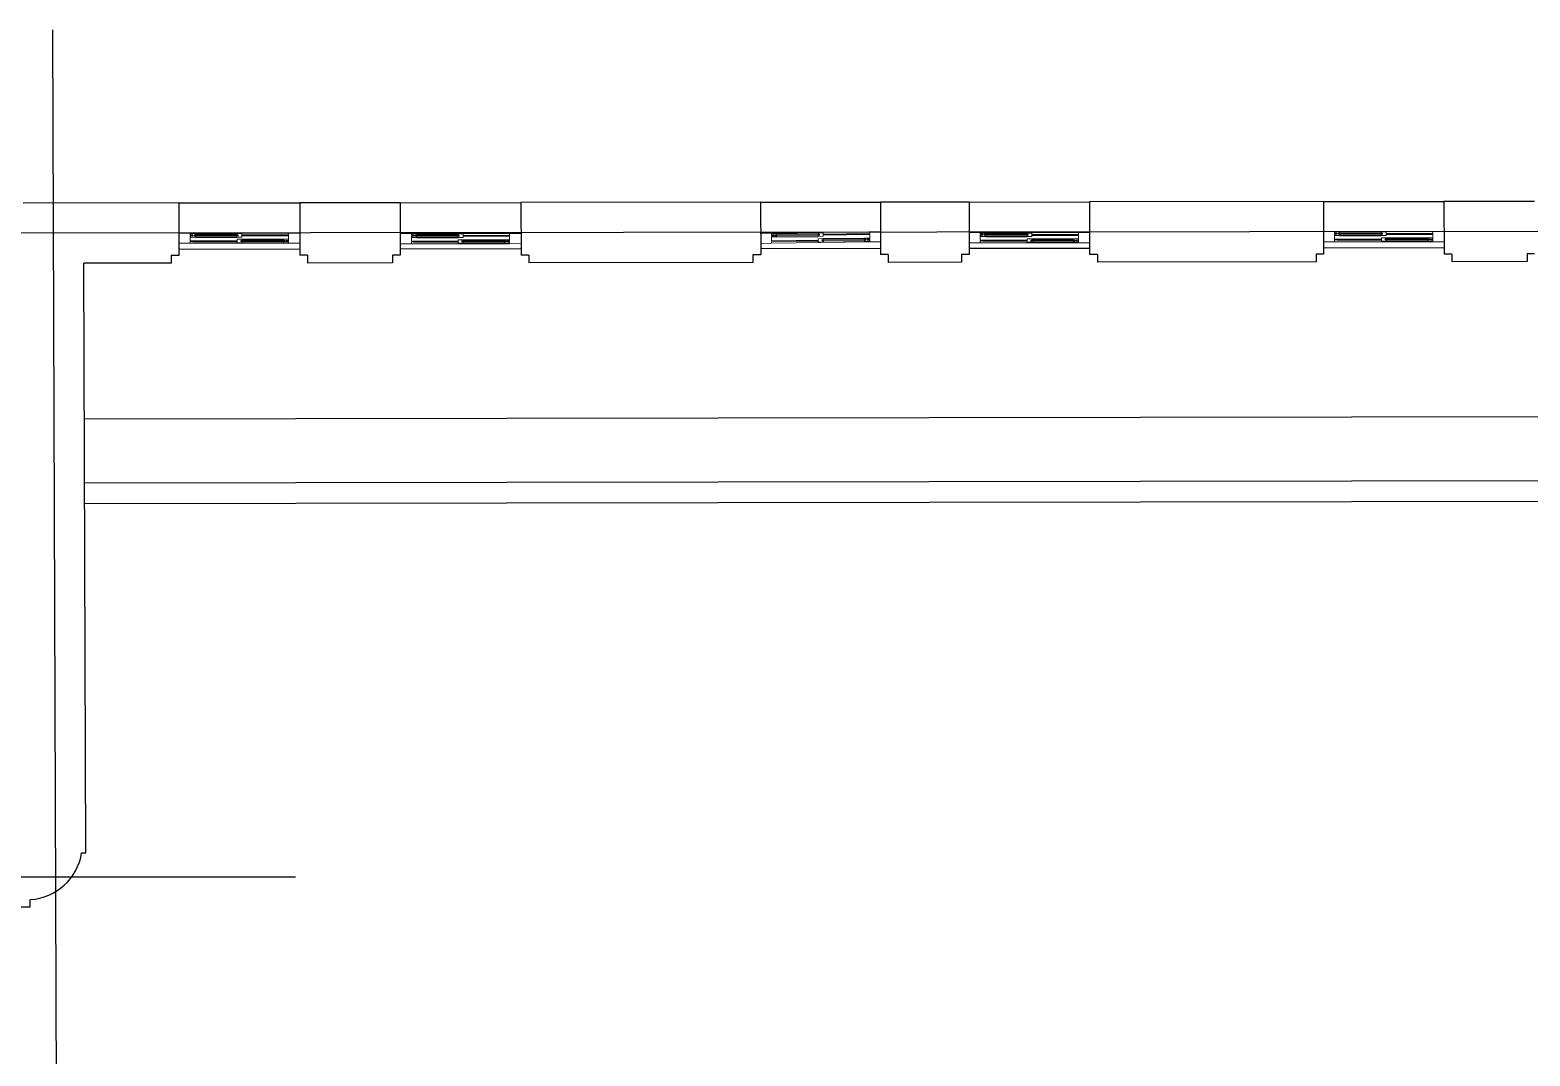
# Model space of a CAD drawing. Header units: millimetres. Extents: x 580267 to 706267, y -57600 to 28800.
# Drawn here: x 623985 to 635701, y -27494 to -19482 of the extents above; entities that cross this region are included whole.
import ezdxf

# ---------------------------------------------------------------- set-up
doc = ezdxf.new("R2010")
doc.units = ezdxf.units.MM
doc.header["$LTSCALE"] = 5
doc.layers.add('ELE-2 (마감 창호)', color=4, linetype='Continuous', lineweight=9)
for name, color, linetype in [('단면선', 2, 'Continuous'), ('입면', 7, 'Continuous'), ('중심선', 1, 'Continuous')]:
    doc.layers.add(name, color=color, linetype=linetype)

msp = doc.modelspace()

# ---------------------------------------------------------------- linework, layer by layer
at = {"layer": 'ELE-2 (마감 창호)'}
for p, q in [((625241.7, -21067.2), (625149.7, -21067.2)), ((625236.7, -21070.2), (625236.7, -21082.2)), ((625241.7, -21070.2), (625236.7, -21070.2)), ((625256.7, -21082.2), (625236.7, -21082.2)), ((625236.7, -21087.2), (625236.7, -21127.2)), ((625256.7, -21087.2), (625236.7, -21087.2)), ((625237.7, -21071.2), (625237.7, -21081.2)), ((625237.7, -21071.2), (625276.7, -21071.2)), ((625257.7, -21081.2), (625237.7, -21081.2)), ((625241.7, -21067.2), (625999.6, -21067)), ((625241.7, -21067.2), (625241.7, -21070.2)), ((625256.7, -21082.2), (625256.7, -21087.2)), ((625257.7, -21081.2), (625257.7, -21088.2)), ((625276.7, -21079.7), (625266.7, -21080.7)), ((625266.7, -21080.7), (625266.7, -21088.7)), ((625271.7, -21081.7), (625271.7, -21087.7)), ((625272.7, -21081.7), (625606.2, -21081.6)), ((625272.7, -21087.7), (625606.2, -21087.6)), ((625276.7, -21071.2), (625276.7, -21079.7)), ((625278.7, -21080.2), (625276.7, -21079.7)), ((625279.7, -21081.7), (625278.7, -21080.2)), ((625279.7, -21087.7), (625278.7, -21089.2)), ((625598.2, -21081.6), (625599.2, -21080.1)), ((625598.2, -21087.6), (625599.2, -21089.1)), ((625599.2, -21080.1), (625601.2, -21079.6)), ((625601.2, -21071.1), (625601.2, -21079.6)), ((625640.2, -21071.1), (625601.2, -21071.1)), ((625601.2, -21079.6), (625611.2, -21080.6)), ((625606.2, -21081.6), (625606.2, -21087.6)), ((625611.2, -21080.6), (625611.2, -21088.6)), ((625640.2, -21071.1), (625640.2, -21098.1)), ((625984.6, -21082), (625984.6, -21087)), ((625984.6, -21082), (626004.6, -21082)), ((625984.6, -21087), (626004.6, -21087)), ((625999.6, -21067), (625999.6, -21070)), ((625999.6, -21067), (626091.6, -21067)), ((625999.6, -21070), (626004.6, -21070)), ((626004.6, -21070), (626004.6, -21082)), ((626004.6, -21087), (626004.6, -21127)), ((626968.8, -21070.2), (626876.8, -21070.2)), ((626963.8, -21073.2), (626963.8, -21085.2)), ((626968.8, -21073.2), (626963.8, -21073.2)), ((626983.8, -21085.2), (626963.8, -21085.2)), ((626964.8, -21074.2), (626964.8, -21084.2)), ((626964.8, -21074.2), (627003.8, -21074.2)), ((626984.8, -21084.2), (626964.8, -21084.2)), ((626968.8, -21070.2), (627726.6, -21070.1)), ((626968.8, -21070.2), (626968.8, -21073.2)), ((626983.8, -21085.2), (626983.8, -21090.2)), ((626984.8, -21084.2), (626984.8, -21091.2)), ((627003.8, -21082.7), (626993.8, -21083.7)), ((626993.8, -21083.7), (626993.8, -21091.7)), ((626998.8, -21084.7), (626998.8, -21090.7)), ((626999.8, -21084.7), (627333.3, -21084.6)), ((627003.8, -21074.2), (627003.8, -21082.7)), ((627005.8, -21083.2), (627003.8, -21082.7)), ((627006.8, -21084.7), (627005.8, -21083.2)), ((627325.3, -21084.6), (627326.3, -21083.1)), ((627326.3, -21083.1), (627328.3, -21082.6)), ((627328.3, -21074.1), (627328.3, -21082.6)), ((627367.3, -21074.1), (627328.3, -21074.1)), ((627328.3, -21082.6), (627338.3, -21083.6)), ((627333.3, -21084.6), (627333.3, -21090.6)), ((627338.3, -21083.6), (627338.3, -21091.6)), ((627367.3, -21074.1), (627367.3, -21101.1)), ((627711.6, -21085.1), (627711.6, -21090.1)), ((627711.6, -21085.1), (627731.6, -21085.1)), ((627726.6, -21070.1), (627818.6, -21070)), ((627726.6, -21070.1), (627726.6, -21073.1)), ((627726.6, -21073.1), (627731.6, -21073.1)), ((627731.6, -21073.1), (627731.6, -21085.1)), ((629780.8, -21066.9), (629688.9, -21068.1)), ((629780.9, -21069.9), (629775.9, -21070)), ((629775.9, -21070), (629776, -21082)), ((629796, -21081.7), (629776, -21082)), ((629796.1, -21086.7), (629776.1, -21086.9)), ((629776.1, -21086.9), (629776.6, -21126.9)), ((629776.9, -21070.9), (629815.9, -21070.4)), ((629776.9, -21070.9), (629777, -21080.9)), ((629797, -21080.7), (629777, -21080.9)), ((629797.1, -21087.7), (629777.1, -21087.9)), ((629777.1, -21087.9), (629777.3, -21097.9)), ((629780.8, -21066.9), (630538.6, -21056.9)), ((629780.8, -21066.9), (629780.9, -21069.9)), ((629796, -21081.7), (629796.1, -21086.7)), ((629797, -21080.7), (629797.1, -21087.7)), ((629816, -21078.9), (629806, -21080.1)), ((629806, -21080.1), (629806.1, -21088.1)), ((629811, -21081), (629811.1, -21087)), ((629812, -21081), (630145.5, -21076.6)), ((629812.1, -21087), (630145.6, -21082.6)), ((629815.9, -21070.4), (629816, -21078.9)), ((629818, -21079.4), (629816, -21078.9)), ((629819, -21080.9), (629818, -21079.4)), ((629819.1, -21086.9), (629818.1, -21088.4)), ((630137.5, -21076.7), (630138.5, -21075.2)), ((630137.6, -21082.7), (630138.6, -21084.2)), ((630138.5, -21075.2), (630140.5, -21074.7)), ((630138.6, -21084.2), (630140.6, -21084.7)), ((630179.3, -21065.7), (630140.4, -21066.2)), ((630140.4, -21066.2), (630140.5, -21074.7)), ((630140.5, -21074.7), (630150.5, -21075.5)), ((630150.6, -21083.5), (630140.6, -21084.7)), ((630140.6, -21084.7), (630140.7, -21093.2)), ((630145.5, -21076.6), (630145.6, -21082.6)), ((630150.5, -21075.5), (630150.6, -21083.5)), ((630179.3, -21065.7), (630179.7, -21092.6)), ((630523.8, -21072.1), (630543.8, -21071.9)), ((630523.8, -21072.1), (630523.9, -21077.1)), ((630523.9, -21077.1), (630543.9, -21076.9)), ((630538.6, -21056.9), (630630.6, -21055.7)), ((630538.6, -21056.9), (630538.7, -21059.9)), ((630538.7, -21059.9), (630543.7, -21059.9)), ((630543.7, -21059.9), (630543.8, -21071.9)), ((630543.9, -21076.9), (630544.4, -21116.9)), ((631411.9, -21063.1), (631319.9, -21063.1)), ((631406.9, -21066.1), (631406.9, -21078.1)), ((631411.9, -21066.1), (631406.9, -21066.1)), ((631426.9, -21078.1), (631406.9, -21078.1)), ((631406.9, -21083.1), (631406.9, -21123.1)), ((631426.9, -21083.1), (631406.9, -21083.1)), ((631407.9, -21067.1), (631407.9, -21077.1)), ((631407.9, -21067.1), (631446.9, -21067.1)), ((631427.9, -21077.1), (631407.9, -21077.1)), ((631407.9, -21084.1), (631407.9, -21094.1)), ((631427.9, -21084.1), (631407.9, -21084.1)), ((631411.9, -21063.1), (632169.8, -21063)), ((631411.9, -21063.1), (631411.9, -21066.1)), ((631426.9, -21078.1), (631426.9, -21083.1)), ((631427.9, -21077.1), (631427.9, -21084.1)), ((631446.9, -21075.6), (631436.9, -21076.6)), ((631436.9, -21076.6), (631436.9, -21084.6)), ((631436.9, -21084.6), (631446.9, -21085.6)), ((631441.9, -21077.6), (631441.9, -21083.6)), ((631442.9, -21077.6), (631776.4, -21077.5)), ((631442.9, -21083.6), (631776.4, -21083.5)), ((631446.9, -21067.1), (631446.9, -21075.6)), ((631448.9, -21076.1), (631446.9, -21075.6)), ((631448.9, -21085.1), (631446.9, -21085.6)), ((631446.9, -21085.6), (631446.9, -21094.1)), ((631449.9, -21077.6), (631448.9, -21076.1)), ((631449.9, -21083.6), (631448.9, -21085.1)), ((631768.4, -21077.5), (631769.4, -21076)), ((631768.4, -21083.5), (631769.4, -21085)), ((631769.4, -21076), (631771.4, -21075.5)), ((631769.4, -21085), (631771.4, -21085.5)), ((631771.4, -21067), (631771.4, -21075.5)), ((631810.4, -21067), (631771.4, -21067)), ((631771.4, -21075.5), (631781.4, -21076.5)), ((631781.4, -21084.5), (631771.4, -21085.5)), ((631771.4, -21085.5), (631771.4, -21094)), ((631776.4, -21077.5), (631776.4, -21083.5)), ((631781.4, -21076.5), (631781.4, -21084.5)), ((631810.4, -21067), (631810.4, -21094)), ((632154.8, -21078), (632154.8, -21083)), ((632154.8, -21078), (632174.8, -21078)), ((632154.8, -21083), (632174.8, -21083)), ((632169.8, -21063), (632169.8, -21066)), ((632169.8, -21063), (632261.8, -21063)), ((632169.8, -21066), (632174.8, -21066)), ((632174.8, -21066), (632174.8, -21078)), ((632174.8, -21083), (632174.8, -21123)), ((634179.5, -21054.9), (634087.5, -21055)), ((634174.5, -21057.9), (634174.5, -21069.9)), ((634179.5, -21057.9), (634174.5, -21057.9)), ((634194.5, -21069.9), (634174.5, -21069.9)), ((634174.5, -21074.9), (634174.5, -21114.9)), ((634194.5, -21074.9), (634174.5, -21074.9)), ((634175.5, -21058.9), (634175.5, -21068.9)), ((634175.5, -21058.9), (634214.5, -21058.9)), ((634195.5, -21068.9), (634175.5, -21068.9)), ((634175.5, -21075.9), (634175.5, -21085.9)), ((634195.5, -21075.9), (634175.5, -21075.9)), ((634214.5, -21085.9), (634175.5, -21085.9)), ((634179.5, -21054.9), (634937.3, -21054.8)), ((634179.5, -21054.9), (634179.5, -21057.9)), ((634194.5, -21069.9), (634194.5, -21074.9)), ((634195.5, -21068.9), (634195.5, -21075.9)), ((634214.5, -21067.4), (634204.5, -21068.4)), ((634204.5, -21068.4), (634204.5, -21076.4)), ((634204.5, -21076.4), (634214.5, -21077.4)), ((634209.5, -21069.4), (634209.5, -21075.4)), ((634210.5, -21069.4), (634543.9, -21069.4)), ((634210.5, -21075.4), (634543.9, -21075.4)), ((634214.5, -21058.9), (634214.5, -21067.4)), ((634216.5, -21067.9), (634214.5, -21067.4)), ((634216.5, -21076.9), (634214.5, -21077.4)), ((634214.5, -21077.4), (634214.5, -21085.9)), ((634217.5, -21069.4), (634216.5, -21067.9)), ((634217.5, -21075.4), (634216.5, -21076.9)), ((634535.9, -21069.4), (634536.9, -21067.9)), ((634535.9, -21075.4), (634536.9, -21076.9)), ((634536.9, -21067.9), (634538.9, -21067.4)), ((634536.9, -21076.9), (634538.9, -21077.4)), ((634538.9, -21058.9), (634538.9, -21067.4)), ((634577.9, -21058.9), (634538.9, -21058.9)), ((634538.9, -21067.4), (634548.9, -21068.4)), ((634548.9, -21076.4), (634538.9, -21077.4)), ((634538.9, -21077.4), (634539, -21085.9)), ((634539, -21085.9), (634578, -21085.9)), ((634539, -21085.9), (634578, -21085.9)), ((634543.9, -21069.4), (634543.9, -21075.4)), ((634548.9, -21068.4), (634548.9, -21076.4)), ((634577.9, -21058.9), (634578, -21085.9)), ((634922.3, -21069.8), (634922.3, -21074.8)), ((634922.3, -21069.8), (634942.3, -21069.8)), ((634922.3, -21074.8), (634942.3, -21074.8)), ((634937.3, -21054.8), (634937.3, -21057.8)), ((634937.3, -21054.8), (635029.3, -21054.8)), ((634937.3, -21057.8), (634942.3, -21057.8)), ((634942.3, -21057.8), (634942.3, -21069.8)), ((634942.3, -21074.8), (634942.3, -21114.8)), ((625236.7, -21147.2), (625149.7, -21147.2)), ((625256.7, -21127.2), (625236.7, -21127.2)), ((625236.7, -21132.2), (625236.7, -21147.2)), ((625256.7, -21132.2), (625236.7, -21132.2)), ((625236.7, -21147.2), (626004.6, -21147)), ((625237.7, -21088.2), (625237.7, -21098.2)), ((625257.7, -21088.2), (625237.7, -21088.2)), ((625276.7, -21098.2), (625237.7, -21098.2)), ((625256.7, -21127.2), (625256.7, -21132.2)), ((625266.7, -21088.7), (625276.7, -21089.7)), ((625278.7, -21089.2), (625276.7, -21089.7)), ((625276.7, -21089.7), (625276.7, -21098.2)), ((625599.2, -21089.1), (625601.2, -21089.6)), ((625611.2, -21088.6), (625601.2, -21089.6)), ((625601.2, -21089.6), (625601.2, -21098.1)), ((625601.2, -21098.1), (625640.2, -21098.1)), ((625601.2, -21098.1), (625640.2, -21098.1)), ((625602.2, -21116.1), (625602.2, -21143.1)), ((625641.2, -21116.1), (625602.2, -21116.1)), ((625641.2, -21143.1), (625602.2, -21143.1)), ((625631.2, -21125.6), (625641.2, -21124.6)), ((625631.2, -21125.6), (625631.2, -21133.6)), ((625631.2, -21133.6), (625641.2, -21134.6)), ((625636.2, -21126.6), (625636.2, -21132.6)), ((625636.2, -21126.6), (625969.6, -21126.6)), ((625636.2, -21132.6), (625969.6, -21132.6)), ((625641.2, -21116.1), (625641.2, -21124.6)), ((625643.2, -21125.1), (625641.2, -21124.6)), ((625643.2, -21134.1), (625641.2, -21134.6)), ((625641.2, -21134.6), (625641.2, -21143.1)), ((625644.2, -21126.6), (625643.2, -21125.1)), ((625644.2, -21132.6), (625643.2, -21134.1)), ((625961.6, -21126.6), (625962.6, -21125.1)), ((625961.6, -21132.6), (625962.6, -21134.1)), ((625962.6, -21125.1), (625964.6, -21124.6)), ((625962.6, -21134.1), (625964.6, -21134.6)), ((625964.6, -21116.1), (626003.6, -21116)), ((625964.6, -21116.1), (625964.6, -21124.6)), ((625964.6, -21124.6), (625974.6, -21125.6)), ((625974.6, -21133.6), (625964.6, -21134.6)), ((625964.6, -21134.6), (625964.6, -21143.1)), ((625964.6, -21143.1), (626003.6, -21143)), ((625969.6, -21126.6), (625969.6, -21132.6)), ((625974.6, -21125.6), (625974.6, -21133.6)), ((625983.6, -21126), (625983.6, -21133)), ((625983.6, -21126), (626003.6, -21126)), ((625983.6, -21133), (626003.6, -21133)), ((625984.6, -21127), (625984.6, -21132)), ((625984.6, -21127), (626004.6, -21127)), ((625984.6, -21132), (626004.6, -21132)), ((626003.6, -21116), (626003.6, -21126)), ((626003.6, -21133), (626003.6, -21143)), ((626004.6, -21132), (626004.6, -21147)), ((626004.6, -21147), (626091.6, -21147)), ((626963.8, -21150.2), (626876.8, -21150.2)), ((626963.8, -21090.2), (626963.8, -21130.2)), ((626983.8, -21090.2), (626963.8, -21090.2)), ((626983.8, -21130.2), (626963.8, -21130.2)), ((626963.8, -21135.2), (626963.8, -21150.2)), ((626983.8, -21135.2), (626963.8, -21135.2)), ((626963.8, -21150.2), (627731.6, -21150.1)), ((626964.8, -21091.2), (626964.8, -21101.2)), ((626984.8, -21091.2), (626964.8, -21091.2)), ((627003.8, -21101.2), (626964.8, -21101.2)), ((626983.8, -21130.2), (626983.8, -21135.2)), ((626993.8, -21091.7), (627003.8, -21092.7)), ((626999.8, -21090.7), (627333.3, -21090.6)), ((627005.8, -21092.2), (627003.8, -21092.7)), ((627003.8, -21092.7), (627003.8, -21101.2)), ((627006.8, -21090.7), (627005.8, -21092.2)), ((627325.3, -21090.6), (627326.3, -21092.1)), ((627326.3, -21092.1), (627328.3, -21092.6)), ((627338.3, -21091.6), (627328.3, -21092.6)), ((627328.3, -21092.6), (627328.3, -21101.1)), ((627328.3, -21101.1), (627367.3, -21101.1)), ((627328.3, -21101.1), (627367.3, -21101.1)), ((627329.3, -21119.1), (627329.3, -21146.1)), ((627368.3, -21119.1), (627329.3, -21119.1)), ((627368.3, -21146.1), (627329.3, -21146.1)), ((627358.3, -21128.6), (627368.3, -21127.6)), ((627358.3, -21128.6), (627358.3, -21136.6)), ((627358.3, -21136.6), (627368.3, -21137.6)), ((627363.3, -21129.6), (627363.3, -21135.6)), ((627363.3, -21129.6), (627696.6, -21129.6)), ((627363.3, -21135.6), (627696.6, -21135.6)), ((627368.3, -21119.1), (627368.3, -21127.6)), ((627370.3, -21128.1), (627368.3, -21127.6)), ((627370.3, -21137.1), (627368.3, -21137.6)), ((627368.3, -21137.6), (627368.3, -21146.1)), ((627371.3, -21129.6), (627370.3, -21128.1)), ((627371.3, -21135.6), (627370.3, -21137.1)), ((627688.6, -21129.6), (627689.6, -21128.1)), ((627688.6, -21135.6), (627689.6, -21137.1)), ((627689.6, -21128.1), (627691.6, -21127.6)), ((627689.6, -21137.1), (627691.6, -21137.6)), ((627691.6, -21119.1), (627691.6, -21127.6)), ((627691.6, -21119.1), (627730.6, -21119.1)), ((627691.6, -21127.6), (627701.6, -21128.6)), ((627701.6, -21136.6), (627691.6, -21137.6)), ((627691.6, -21137.6), (627691.6, -21146.1)), ((627691.6, -21146.1), (627730.6, -21146.1)), ((627696.6, -21129.6), (627696.6, -21135.6)), ((627701.6, -21128.6), (627701.6, -21136.6)), ((627710.6, -21129.1), (627710.6, -21136.1)), ((627710.6, -21129.1), (627730.6, -21129.1)), ((627710.6, -21136.1), (627730.6, -21136.1)), ((627711.6, -21090.1), (627731.6, -21090.1)), ((627711.6, -21130.1), (627711.6, -21135.1)), ((627711.6, -21130.1), (627731.6, -21130.1)), ((627711.6, -21135.1), (627731.6, -21135.1)), ((627730.6, -21119.1), (627730.6, -21129.1)), ((627730.6, -21136.1), (627730.6, -21146.1)), ((627731.6, -21090.1), (627731.6, -21130.1)), ((627731.6, -21135.1), (627731.6, -21150.1)), ((627731.6, -21150.1), (627818.6, -21150)), ((629776.9, -21146.9), (629689.9, -21148.1)), ((629796.6, -21126.7), (629776.6, -21126.9)), ((629796.7, -21131.7), (629776.7, -21131.9)), ((629776.7, -21131.9), (629776.9, -21146.9)), ((629776.9, -21146.9), (630544.7, -21136.9)), ((629816.3, -21097.4), (629777.3, -21097.9)), ((629796.6, -21126.7), (629796.7, -21131.7)), ((629806.1, -21088.1), (629816.1, -21088.9)), ((629818.1, -21088.4), (629816.1, -21088.9)), ((629816.1, -21088.9), (629816.3, -21097.4)), ((630140.7, -21093.2), (630179.7, -21092.6)), ((630140.7, -21093.2), (630179.7, -21092.6)), ((630180.9, -21110.6), (630141.9, -21111.1)), ((630141.9, -21111.1), (630142.3, -21138.1)), ((630181.3, -21137.6), (630142.3, -21138.1)), ((630171.1, -21120.3), (630181.1, -21119.1)), ((630171.1, -21120.3), (630171.2, -21128.3)), ((630171.2, -21128.3), (630181.2, -21129.1)), ((630176.1, -21121.2), (630509.4, -21116.8)), ((630176.1, -21121.2), (630176.2, -21127.2)), ((630176.2, -21127.2), (630509.5, -21122.8)), ((630180.9, -21110.6), (630181.1, -21119.1)), ((630183.1, -21119.6), (630181.1, -21119.1)), ((630183.2, -21128.6), (630181.2, -21129.1)), ((630181.2, -21129.1), (630181.3, -21137.6)), ((630184.1, -21121.1), (630183.1, -21119.6)), ((630184.2, -21127.1), (630183.2, -21128.6)), ((630501.4, -21116.9), (630502.4, -21115.4)), ((630501.5, -21122.9), (630502.5, -21124.4)), ((630502.4, -21115.4), (630504.4, -21114.9)), ((630502.5, -21124.4), (630504.5, -21124.9)), ((630504.3, -21106.4), (630543.3, -21105.9)), ((630504.3, -21106.4), (630504.4, -21114.9)), ((630504.4, -21114.9), (630514.4, -21115.8)), ((630514.5, -21123.8), (630504.5, -21124.9)), ((630504.5, -21124.9), (630504.6, -21133.4)), ((630504.6, -21133.4), (630543.6, -21132.9)), ((630509.4, -21116.8), (630509.5, -21122.8)), ((630514.4, -21115.8), (630514.5, -21123.8)), ((630523.4, -21116.1), (630543.4, -21115.9)), ((630523.4, -21116.1), (630523.5, -21123.1)), ((630523.5, -21123.1), (630543.5, -21122.9)), ((630524.4, -21117.1), (630544.4, -21116.9)), ((630524.4, -21117.1), (630524.5, -21122.1)), ((630524.5, -21122.1), (630544.5, -21121.9)), ((630543.3, -21105.9), (630543.4, -21115.9)), ((630543.5, -21122.9), (630543.6, -21132.9)), ((630544.5, -21121.9), (630544.7, -21136.9)), ((630544.7, -21136.9), (630631.7, -21135.7)), ((631406.9, -21143.1), (631319.9, -21143.1)), ((631426.9, -21123.1), (631406.9, -21123.1)), ((631406.9, -21128.1), (631406.9, -21143.1)), ((631426.9, -21128.1), (631406.9, -21128.1)), ((631406.9, -21143.1), (632174.8, -21143)), ((631446.9, -21094.1), (631407.9, -21094.1)), ((631426.9, -21123.1), (631426.9, -21128.1)), ((631771.4, -21094), (631810.4, -21094)), ((631771.4, -21094), (631810.4, -21094)), ((631772.4, -21112), (631772.4, -21139)), ((631811.4, -21112), (631772.4, -21112)), ((631811.4, -21139), (631772.4, -21139)), ((631801.4, -21121.5), (631811.4, -21120.5)), ((631801.4, -21121.5), (631801.4, -21129.5)), ((631801.4, -21129.5), (631811.4, -21130.5)), ((631806.4, -21122.5), (631806.4, -21128.5)), ((631806.4, -21122.5), (632139.8, -21122.5)), ((631806.4, -21128.5), (632139.8, -21128.5)), ((631811.4, -21112), (631811.4, -21120.5)), ((631813.4, -21121), (631811.4, -21120.5)), ((631813.4, -21130), (631811.4, -21130.5)), ((631811.4, -21130.5), (631811.4, -21139)), ((631814.4, -21122.5), (631813.4, -21121)), ((631814.4, -21128.5), (631813.4, -21130)), ((632131.8, -21122.5), (632132.8, -21121)), ((632131.8, -21128.5), (632132.8, -21130)), ((632132.8, -21121), (632134.8, -21120.5)), ((632132.8, -21130), (632134.8, -21130.5)), ((632134.8, -21112), (632134.8, -21120.5)), ((632134.8, -21112), (632173.8, -21112)), ((632134.8, -21120.5), (632144.8, -21121.5)), ((632144.8, -21129.5), (632134.8, -21130.5)), ((632134.8, -21130.5), (632134.8, -21139)), ((632134.8, -21139), (632173.8, -21139)), ((632139.8, -21122.5), (632139.8, -21128.5)), ((632144.8, -21121.5), (632144.8, -21129.5)), ((632153.8, -21122), (632153.8, -21129)), ((632153.8, -21122), (632173.8, -21122)), ((632153.8, -21129), (632173.8, -21129)), ((632154.8, -21123), (632154.8, -21128)), ((632154.8, -21123), (632174.8, -21123)), ((632154.8, -21128), (632174.8, -21128)), ((632173.8, -21112), (632173.8, -21122)), ((632173.8, -21129), (632173.8, -21139)), ((632174.8, -21128), (632174.8, -21143)), ((632174.8, -21143), (632261.8, -21143)), ((634174.5, -21134.9), (634087.5, -21135)), ((634194.5, -21114.9), (634174.5, -21114.9)), ((634174.5, -21119.9), (634174.5, -21134.9)), ((634194.5, -21119.9), (634174.5, -21119.9)), ((634174.5, -21134.9), (634942.3, -21134.8)), ((634194.5, -21114.9), (634194.5, -21119.9)), ((634540, -21103.9), (634540, -21130.9)), ((634579, -21103.9), (634540, -21103.9)), ((634579, -21130.9), (634540, -21130.9)), ((634569, -21113.4), (634579, -21112.4)), ((634569, -21113.4), (634569, -21121.4)), ((634569, -21121.4), (634579, -21122.4)), ((634574, -21114.4), (634907.3, -21114.3)), ((634574, -21114.4), (634574, -21120.4)), ((634574, -21120.4), (634907.3, -21120.3)), ((634579, -21103.9), (634579, -21112.4)), ((634581, -21112.9), (634579, -21112.4)), ((634581, -21121.9), (634579, -21122.4)), ((634579, -21122.4), (634579, -21130.9)), ((634582, -21114.4), (634581, -21112.9)), ((634582, -21120.4), (634581, -21121.9)), ((634899.3, -21114.3), (634900.3, -21112.8)), ((634899.3, -21120.3), (634900.3, -21121.8)), ((634900.3, -21112.8), (634902.3, -21112.3)), ((634900.3, -21121.8), (634902.3, -21122.3)), ((634902.3, -21103.8), (634902.3, -21112.3)), ((634902.3, -21103.8), (634941.3, -21103.8)), ((634902.3, -21112.3), (634912.3, -21113.3)), ((634912.3, -21121.3), (634902.3, -21122.3)), ((634902.3, -21122.3), (634902.3, -21130.8)), ((634902.3, -21130.8), (634941.3, -21130.8)), ((634907.3, -21114.3), (634907.3, -21120.3)), ((634912.3, -21113.3), (634912.3, -21121.3)), ((634921.3, -21113.8), (634921.3, -21120.8)), ((634921.3, -21113.8), (634941.3, -21113.8)), ((634921.3, -21120.8), (634941.3, -21120.8)), ((634922.3, -21114.8), (634922.3, -21119.8)), ((634922.3, -21114.8), (634942.3, -21114.8)), ((634922.3, -21119.8), (634942.3, -21119.8)), ((634941.3, -21103.8), (634941.3, -21113.8)), ((634941.3, -21120.8), (634941.3, -21130.8)), ((634942.3, -21119.8), (634942.3, -21134.8)), ((634942.3, -21134.8), (635029.3, -21134.8))]:
    msp.add_line(p, q, dxfattribs=at)
at = {"layer": '단면선'}
for p, q in [((625148.4, -20832.2), (623932.9, -20833.6)), ((625148.4, -20832.2), (625148.9, -21242.2)), ((626875.4, -20830.2), (626093, -20831.1)), ((626093, -20831.1), (626093.4, -21241.1)), ((626875.4, -20830.2), (626875.9, -21240.2)), ((629691.6, -20827), (627820, -20829.1)), ((627820, -20829.1), (627820.5, -21239.1)), ((629691.6, -20827), (629692.1, -21237)), ((631320.6, -20825.1), (630627.9, -20825.9)), ((630627.9, -20825.9), (630628.4, -21235.9)), ((631320.6, -20825.1), (631321.1, -21235.1)), ((634087.8, -20822), (632261.1, -20824)), ((632261.1, -20824), (632261.6, -21234)), ((634087.8, -20822), (634088.3, -21232)), ((635736.8, -20820.1), (635029, -20820.9)), ((635029, -20820.9), (635029.5, -21230.9)), ((625088.9, -21302.3), (624404.5, -21303.1)), ((624420.8, -25907.6), (624404.5, -21303.1)), ((625148.9, -21242.2), (625088.9, -21242.3)), ((625088.9, -21242.3), (625088.9, -21302.3)), ((626153.4, -21241.1), (626093.4, -21241.1)), ((626153.4, -21241.1), (626153.5, -21301.1)), ((626816, -21300.3), (626153.5, -21301.1)), ((626875.9, -21240.2), (626815.9, -21240.3)), ((626815.9, -21240.3), (626816, -21300.3)), ((627880.5, -21239.1), (627820.5, -21239.1)), ((627880.5, -21239.1), (627880.5, -21299.1)), ((629632.1, -21297.1), (627880.5, -21299.1)), ((629692.1, -21237), (629632.1, -21237.1)), ((629632.1, -21237.1), (629632.1, -21297.1)), ((630688.4, -21235.9), (630628.4, -21235.9)), ((630688.4, -21235.9), (630688.5, -21295.9)), ((631261.2, -21295.2), (630688.5, -21295.9)), ((631321.1, -21235.1), (631261.1, -21235.2)), ((631261.1, -21235.2), (631261.2, -21295.2)), ((632321.6, -21234), (632261.6, -21234)), ((632321.6, -21234), (632321.7, -21294)), ((634031.2, -21292), (632321.7, -21294)), ((634088.3, -21232), (634031.1, -21232)), ((634031.1, -21232), (634031.2, -21292)), ((635089.5, -21230.8), (635029.5, -21230.9)), ((635089.5, -21230.8), (635089.5, -21290.8)), ((635679.5, -21290.1), (635089.5, -21290.8)), ((635737.3, -21230.1), (635679.4, -21230.1)), ((635679.4, -21230.1), (635679.5, -21290.1)), ((624388.7, -25907.7), (624420.8, -25907.6)), ((623987.5, -26331.4), (622945.4, -26331.4)), ((623987.5, -26331.4), (623987.5, -26272.5))]:
    msp.add_line(p, q, dxfattribs=at)
msp.add_arc((623961, -25840.4), 433, 273.51462, 351.05102, dxfattribs=at)
at = {"layer": '입면'}
for p, q in [((625148.4, -20832.2), (626093, -20831.1)), ((626875.4, -20830.2), (627820, -20829.1)), ((629691.6, -20827), (630627.9, -20825.9)), ((631320.6, -20825.1), (632261.1, -20824)), ((634087.8, -20822), (635029, -20820.9)), ((625276.7, -21071.2), (625601.2, -21071.1)), ((625640.2, -21082.1), (626004.6, -21082)), ((625640.2, -21087.1), (626004.6, -21087)), ((627003.8, -21074.2), (627328.3, -21074.1)), ((627367.3, -21085.1), (627731.6, -21085.1)), ((629815.9, -21070.4), (630140.4, -21066.2)), ((630179.5, -21076.6), (630543.8, -21071.9)), ((630179.6, -21081.6), (630543.9, -21076.9)), ((631446.9, -21067.1), (631771.4, -21067)), ((631810.4, -21078), (632174.8, -21078)), ((631810.4, -21083), (632174.8, -21083)), ((634214.5, -21058.9), (634538.9, -21058.9)), ((634214.5, -21085.9), (634539, -21085.9)), ((634577.9, -21069.9), (634942.3, -21069.8)), ((634577.9, -21074.9), (634942.3, -21074.8)), ((625148.8, -21192.2), (626093.4, -21191.1)), ((625256.7, -21127.2), (625602.2, -21127.1)), ((625256.7, -21132.2), (625602.2, -21132.1)), ((625276.7, -21098.2), (625601.2, -21098.1)), ((625641.2, -21116.1), (625964.6, -21116.1)), ((625641.2, -21143.1), (625964.6, -21143.1)), ((626875.9, -21190.2), (627820.4, -21189.1)), ((626983.8, -21130.2), (627329.3, -21130.1)), ((626983.8, -21135.2), (627329.3, -21135.1)), ((627003.8, -21101.2), (627328.3, -21101.1)), ((627367.3, -21090.1), (627731.6, -21090.1)), ((627368.3, -21119.1), (627691.6, -21119.1)), ((627368.3, -21146.1), (627691.6, -21146.1)), ((629692, -21187), (630628.3, -21185.9)), ((629796.6, -21126.7), (630142.1, -21122.1)), ((629796.7, -21131.7), (630142.2, -21127.1)), ((629816.3, -21097.4), (630140.7, -21093.2)), ((630180.9, -21110.6), (630504.3, -21106.4)), ((630181.3, -21137.6), (630504.6, -21133.4)), ((631321, -21185.1), (632261.6, -21184)), ((631426.9, -21123.1), (631772.4, -21123)), ((631426.9, -21128.1), (631772.4, -21128)), ((631446.9, -21094.1), (631771.4, -21094)), ((631811.4, -21112), (632134.8, -21112)), ((631811.4, -21139), (632134.8, -21139)), ((634088.2, -21182), (635029.4, -21180.9)), ((634194.5, -21114.9), (634540, -21114.9)), ((634194.5, -21119.9), (634540, -21119.9)), ((634579, -21103.9), (634902.3, -21103.8)), ((634579, -21130.9), (634902.3, -21130.8)), ((642527.7, -22492), (624410.1, -22521.1)), ((642029.2, -22992.8), (624410.9, -23021.1)), ((641876.9, -23153), (624411.2, -23181.1))]:
    msp.add_line(p, q, dxfattribs=at)
at = {"layer": '중심선'}
for p, q in [((624205.2, -31384.5), (624163.1, -19481.5)), ((651891.5, -21034.7), (622829.3, -21069.9)), ((626058.6, -26096.4), (619983.8, -26096.4))]:
    msp.add_line(p, q, dxfattribs=at)

doc.saveas('drawing.dxf')
